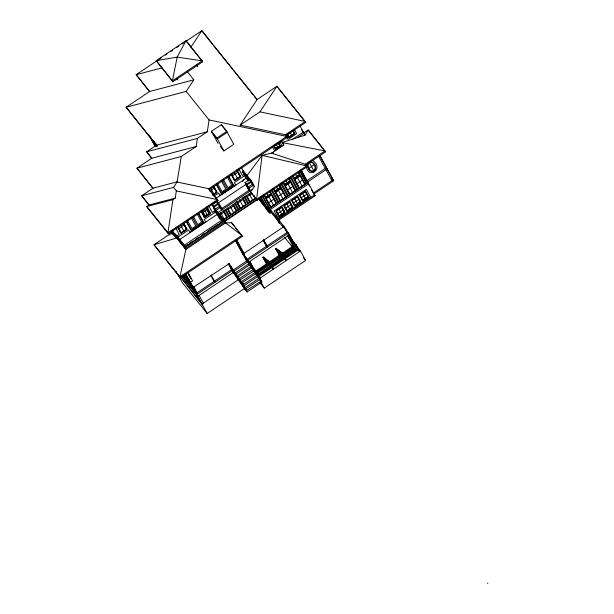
<?xml version="1.0" encoding="UTF-8"?>
<svg xmlns="http://www.w3.org/2000/svg" width="614" height="614" viewBox="0 0 614 614"><rect width="100%" height="100%" fill="white"/><g stroke="black" fill="none" stroke-linecap="round" stroke-linejoin="round"><path stroke-width="0.92" d="M173.501 187.377L176.333 190.9L175.243 198.107L172.933 199.65L167.921 232.844L168.428 233.765L217.993 200.563L208.722 188.728L177.07 182.005L173.501 187.377L141.688 195.774L149.041 205.222M177.07 182.005L181.291 156.486L196.165 146.516L197.386 138.396L207.302 131.757L209.09 119.93L186.165 91.394L126.108 107.258L157.061 146.078L156.033 144.083M307.806 163.608C306.977 178.897 323.662 168.082 310.899 161.528M307.046 166.816L305.196 164.222L271.526 153.147L283.791 144.927L282.064 142.548L305.104 135.164L308.167 129.961L325.527 151.858L305.703 165.143L307.046 166.816L257.066 200.302L250.497 191.829L254.434 186.625L251.349 180.984L243.259 170.915L242.438 171.467L246.122 178.229L248.363 181.023M190.847 47.255L201.845 30.7L257.128 99.506L240.12 125.126L285.449 134.75L287.298 137.352L209.228 189.649L217.993 200.563M186.165 91.394L193.863 79.805L187.408 71.784M240.12 125.126L259.945 111.84L276.952 86.221L305.772 122.386L285.947 135.671L287.298 137.352M242.407 181.759L243.973 179.664M246.882 175.765L262.124 155.342L273.383 152.717M313.907 170.93L309.149 162.188C305.856 165.151 309.51 172.626 313.907 170.93C316.947 168.029 314.053 161.582 309.87 161.881M185.336 276.945L184.507 277.497L185.175 276.661M187.953 281.312L187.876 281.696L184.323 274.658M156.739 60.916L136.162 74.701L149.563 91.678M158.32 59.857L161.49 57.739M165.442 55.083L167.023 54.024M170.984 51.376L172.565 50.317M176.517 47.662L178.897 46.073M182.059 43.955L184.43 42.366M186.019 41.299L201.845 30.7L212.452 44.2M193.863 79.805L149.647 91.486L126.108 107.258L157.054 145.779M172.918 81.723L202.658 61.799L202.159 60.878L185.973 40.739L156.232 60.671L172.918 81.723L156.232 60.671L177.185 57.087L202.159 60.878L172.419 80.802L177.185 57.087L185.973 40.739L202.658 61.799M156.117 144.183L157.1 145.917L155.334 143.676L154.843 144.006L155.273 143.561M156.501 144.451L155.05 145.418L150.461 137.006M196.165 146.516L151.811 158.235L136.945 168.198L152.917 188.375M257.128 99.506L276.952 86.221L277.459 87.142M218.039 143.43L211.439 131.327L221.355 124.68L226.75 131.396L233.781 144.298L223.872 150.937L220.272 146.462M223.872 150.937L216.834 138.035L226.75 131.396M177.484 181.729L153.009 188.191L141.688 195.774L149.11 205.007L175.243 198.107M149.11 205.007L146.8 206.557L147.299 207.478L168.428 233.765M290.806 132.079L292.149 131.173M209.551 191.192L214.248 188.045M232.322 175.934L237.795 172.273M292.863 139.086L303.4 132.025L301.643 129.846M303.922 132.808L308.167 129.961L325.527 151.858M297.667 137.544L304.068 133.253L302.311 131.074M212.567 195.045L216.596 192.343L213.472 186.61M212.759 195.022L216.742 192.351L213.273 185.988M213.304 194.968L217.179 192.374L213.979 186.51M213.895 196.25L218.676 193.049L220.012 195.505L235.707 184.991L234.371 182.535L244.694 175.612L248.632 180.508M216.105 198.33L246.122 178.229M218.024 202.873L218.661 202.873L218.246 203.15L221.992 209.881L216.957 201.446L211.999 204.769L215.614 210.594L220.157 207.547M246.912 186.05L245.047 182.627L249.177 179.856L242.438 171.467M172.388 230.219L175.374 235.692L185.904 249.438L176.717 238.002L171.352 233.09L154.007 244.717L180.386 277.843L242.346 236.329L231.631 222.705L225.553 222.867L185.904 249.438L179.879 276.922L180.386 277.843M217.049 202.643L217.463 202.367L216.957 201.446M245.961 183.271L245.546 183.548L246.444 184.668L246.114 184.054L245.7 184.33L249.215 190.777L250.082 191.061L245.047 182.627M178.82 228.561L184.292 224.893L186.533 229.268L181.161 232.867L178.037 227.126M203.073 212.314L207.125 209.597L209.082 213.442L205.13 216.082L202.252 210.802M218.553 202.735L245.815 184.469M249.445 191.061L245.922 184.607L251.349 180.984M213.35 206.442L218.308 203.127M213.849 207.363L218.584 203.764M175.374 235.692L176.203 235.139L185.19 246.329L187.562 244.733M221.946 220.756L216.88 214.593L214.202 209.681L215.03 209.128L212.045 203.656M214.938 209.359L219.482 206.319M248.401 186.948L252.945 183.901L251.594 182.228L253.06 184.914M176.786 236.213L179.265 234.556L175.75 228.101M214.785 210.756L212.314 212.413L208.791 205.966M249.069 188.176L253.613 185.129L252.262 183.456M215.46 211.983L204.308 219.459L205.644 221.915L189.949 232.43L188.613 229.974L177.454 237.441L176.203 235.139M221.731 208.568L248.992 190.309M221.539 209.32L222.176 209.328L221.769 209.604M249.215 190.777L249.629 190.501L248.563 188.544M217.793 212.697L252.062 189.734M179.672 239.521L216.88 214.593M218.745 214.363L251.003 192.75M219.344 215.353L224.041 212.206M228.17 209.435L233.543 205.843L236.344 210.986L230.979 214.585L227.372 207.969M237.672 203.073L243.044 199.473M247.173 196.71L251.87 193.563M184.162 245.347L222.989 219.336L223.826 220.871L184.998 246.882L174.952 233.88L184.998 246.882M223.005 220.027L226.988 217.356L223.488 210.932M223.557 219.973L255.931 198.284M189.941 243.144L193.111 241.026M195.482 239.429L198.652 237.311M201.814 235.193L204.193 233.596M207.355 231.478L217.648 224.578M219.236 223.519L223.189 220.871M184.814 247.442L224.471 220.871L215.03 209.128M224.21 221.217L256.667 199.466M224.455 221.677L256.921 199.934M308.742 168.428L314.314 164.69M268.541 202.766L273.898 199.174M278.027 196.411L283.399 192.811M287.544 190.033L292.909 186.433M297.038 183.67L302.502 180.009M267.366 206.066L267.911 206.135L267.366 206.066L271.104 212.797L271.426 212.582L262.347 196.058M306.67 180.923L326.502 167.645M309.479 186.073L307.345 182.158L327.17 168.873M267.957 209.451L308.021 182.604L300.99 170.109M269.861 209.85L308.688 183.832L307.345 182.158M258.248 198.406L269.96 213.135L271.204 212.306M277.804 213.542L283.169 209.95M285.648 208.284L291.021 204.692M293.5 203.027L298.864 199.435M301.344 197.769L306.716 194.17M184.829 276.024L187.331 279.731M184.384 277.267L185.205 276.714M275.463 216.32L276.1 216.32L275.463 216.32L279.216 223.066L279.631 222.79L275.878 216.044M277.82 219.482L314.667 194.799L313.324 193.118L333.149 179.833L319.449 155.104M313.823 194.039L333.648 180.762L319.687 155.15M278.326 220.403L315.174 195.72L301.213 170.116M188.582 280.913L189.196 280.498M279.408 222.514L279.216 223.066M190.248 282.463L192.566 280.905L188.022 272.57M193.218 287.137L193.855 287.145L197.37 293.607L196.964 293.883L193.218 287.137L196.964 293.883M210.756 275.356L211.393 275.356L210.756 275.356L214.516 282.118L214.931 281.841L211.17 275.072M228.331 263.629L228.968 263.636L243.297 284.351L242.883 284.627L228.331 263.629L231.846 270.083L232.483 270.083L231.846 270.083M242.783 253.943L243.42 253.95L257.75 274.658L257.335 274.934L243.006 254.211L243.42 253.935M263.229 240.243L263.866 240.251L267.389 246.698L266.975 246.974L263.229 240.243L263.866 240.251M283.676 226.551L284.313 226.551L283.676 226.551L287.421 233.282L287.836 233.005L284.09 226.274M193.748 287.014L228.608 264.012M243.313 253.805L263.345 240.389L266.975 246.974M263.759 240.112L283.791 226.689M193.441 287.421L193.855 287.145M228.753 264.281L229.168 264.005M243.205 254.587L243.62 254.303M229.183 264.626L232.407 270.114M246.698 260.52L243.789 254.825L246.736 260.536M244.671 256.099L249.123 263.682M230.895 266.76L234.648 273.667M245.347 257.066L249.768 264.941M231.693 267.911L235.446 274.819M246.145 258.218L249.898 265.125M197.056 293.607L196.718 292.993L231.624 269.607M246.49 259.645L286.976 232.522M232.491 269.062L236.244 275.97M196.741 293.599L197.148 293.323L193.625 286.868M266.752 246.698L267.159 246.421L263.644 239.967M246.529 260.674L246.943 260.397L246.306 260.397L235.561 240.496M244.948 288.166L207.156 313.485L196.772 294.444L288.473 233.005L282.663 225.768M247.741 260.52L251.494 267.42M233.289 270.214L237.042 277.121M232.921 271.181L229.337 264.519M247.503 261.671L243.789 254.825M256.222 270.997L259.737 277.444L259.553 278.004L259.968 277.728L256.445 271.273L255.808 271.273L261.856 282.056L246.981 292.018L232.967 271.872L247.833 261.909L249.184 263.583L235.093 273.023M234.087 271.365L237.841 278.272M248.54 261.671L252.293 268.571M233.297 272.486L197.777 296.286L181.767 276.354M248.171 262.523L289.478 234.847L286.408 231.025M233.85 272.516L228.968 263.636L228.554 263.913L232.069 270.36M248.302 262.823L243.198 253.666M234.886 272.516L238.669 279.132M249.338 262.823L253.121 269.439M249.929 263.16L249.514 263.444L250.151 263.444L254.687 272.025M289.171 236.874L289.808 236.874L289.171 236.874L292.916 243.604L293.323 243.328L289.585 236.597M235.692 273.667L239.437 280.567M235.768 274.251L249.852 264.811L250.75 265.931M236.49 274.819L240.235 281.719M262.93 257.312L263.345 257.036L269.999 262.508L269.584 262.792L262.93 257.312L266.668 264.043L263.322 257.895L263.736 257.619L266.56 259.714L270.152 266.177L266.683 259.806L266.269 260.083L269.746 266.453L266.146 259.991L263.322 257.895M276.123 249.315L278.948 251.418L282.547 257.88L279.071 251.502L279.485 251.226L282.962 257.604L279.362 251.134L276.538 249.038L276.123 249.315L279.477 255.462L275.732 248.731L276.147 248.455L281.803 252.768L282.801 253.935L282.386 254.211M263.153 257.588L263.567 257.312M275.732 248.731L276.369 248.731M250.696 266.269L246.79 259.476M237.111 275.932L251.203 266.491M237.411 276.147L241.709 283.845M243.098 283.983L242.683 284.259L243.098 283.983L246.613 290.43L246.199 290.714L237.004 277.681L251.87 267.719M238.086 277.121L241.839 284.021M252.538 267.42L256.445 274.22M238.884 278.272L242.637 285.172M253.336 268.571L257.089 275.479M266.146 259.991L266.56 259.714M278.948 251.418L279.362 251.134M238.347 279.362L253.221 269.4M238.171 279.854L202.021 304.068L197.102 295.441M239.698 279.408L243.466 286.04M254.15 269.715L258.555 277.597M239.805 280.068L254.05 270.774L249.468 262.999M268.587 261.618L269.001 261.341M275.962 249.008L281.389 253.045L281.803 252.768M240.481 280.575L244.234 287.475M254.933 270.874L258.686 277.781M266.269 260.083L268.755 261.925L269.17 261.648L270.068 262.769L269.653 263.045L272.977 269.009L273.391 268.732L269.776 262.232L269.362 262.508L269.899 262.462M281.389 253.045L282.455 254.465L282.87 254.188L281.972 253.075L281.557 253.352L279.071 251.502M266.445 263.759L266.86 263.483L263.345 257.036M279.255 255.186L279.662 254.902L276.147 248.455M255.892 270.966L292.31 246.567L293.231 247.711M295.464 244.702L296.101 244.71L295.464 244.702L299.202 251.433L299.617 251.157L295.879 244.426M256.038 271.549L256.445 271.273M282.294 254.158L282.701 253.881M255.24 272.309L241.125 281.826L245.032 288.626L242.077 282.87M255.731 272.025L260.881 281.304L246.613 290.43M256.644 271.549L293.062 247.15L294.413 248.831L293.814 247.734L256.606 272.662M241.041 282.87L236.613 275.003M255.493 273.176L250.151 263.444M241.041 283.499L255.908 273.537L256.805 274.658M256.529 273.176L260.282 280.084L257.174 274.435M256.56 273.783L294.567 248.317L287.828 235.953M242.875 284.021L245.984 289.67M296.217 250.021L295.319 248.9L257.358 274.842L257.55 274.289M243.167 284.65L257.258 275.21M258.064 274.949L296.071 249.484L296.969 250.604M258.816 275.532L296.823 250.067M243.06 286.408L257.926 276.438L258.824 277.559M257.888 276.63L253.459 268.755M272.754 268.732L273.391 268.732M244.403 288.081L259.277 278.119M285.779 260.428L286.193 260.152L282.578 253.651L282.164 253.927L285.556 260.152L286.193 260.152M259.154 278.695L300.461 251.026L291.88 240.335M245.078 289.309L259.945 279.347L261.073 280.744L260.881 281.304M245.861 290.092L246.275 289.816L241.931 283.561M260.313 280.398L260.727 280.122L246.598 259.776L246.183 260.052L260.39 280.537L260.804 280.26L246.674 259.914M259.799 282.524L264.289 288.112L305.595 260.443L300.461 251.026M188.544 280.851L189.404 280.36L188.283 278.956M176.717 238.002L154.007 244.717L179.879 276.922L241.839 235.408L225.553 222.867L224.471 220.871M161.958 67.893L136.162 74.701L149.647 91.486M207.302 131.757L156.555 145.157L146.646 151.796L151.742 158.435M197.386 138.396L146.646 151.796L151.811 158.235M181.291 156.486L136.945 168.198L153.009 188.191M172.933 199.65L146.8 206.557L167.921 232.844L217.486 199.642L176.333 190.9M487.386 583.239L487.892 583.3M282.064 142.548L325.029 150.937L305.196 164.222L305.703 165.143M259.945 111.84L305.273 121.465L285.449 134.75L285.947 135.671M209.09 119.93L286.792 136.431L208.722 188.728L209.228 189.649M312.833 160.653C324.906 168.681 307.13 180.708 306.202 165.097M279.485 251.226L281.972 253.075M266.683 259.806L269.17 261.648M291.412 245.631L293.891 247.48L295.917 249.998L295.319 248.9M278.641 88.616L305.772 122.386M213.641 45.682L232.66 69.351M233.85 70.833L249.906 90.811M251.095 92.292L252.876 94.51M254.066 95.991L257.036 99.691M314.276 194.6L315.174 195.72M197.002 65.836L197.685 66.68L196.795 65.046M177.185 79.129L177.86 79.966L176.962 78.323M211.439 131.327L216.834 138.035M211.945 132.248L217.341 138.956L227.249 132.317L221.355 124.68M245.446 173.931L251.855 181.905L246.674 184.944M242.937 172.388L249.115 180.079M251.94 183.517L254.434 186.625M249.084 180.677L244.027 174.384L242.376 175.497L238.854 169.042M272.777 213.472L273.944 214.923M275.686 217.087L278.587 220.71M283.123 227.249L270.928 212.076L267.75 206.243L283.929 226.382L287.114 232.215M287.836 233.005L287.421 233.282M260.612 201.346L267.351 209.735L260.651 197.447M265.992 208.791L268.947 212.459M293.323 243.328L293.722 242.63L288.473 233.005M299.617 251.157L299.202 251.433M292.916 243.604L292.072 243.743L297.46 250.451L259.461 275.916L254.066 269.201L254.902 270.728M250.497 191.829L257.066 200.302M303.347 257.642L305.595 260.443M293.814 247.734L294.712 248.854M284.505 237.204L292.909 247.665L292.31 246.567M294.121 249.322L291.558 245.984M279.662 254.902L276.538 249.038M268.755 261.925L269.653 263.045M266.86 263.483L263.736 257.619M234.54 226.612L231.631 222.705M235.738 228.109L236.943 229.605M238.14 231.094L242.346 236.329M214.202 209.681L222.59 220.119M218.691 217.74L219.873 219.206M243.651 253.137L244.326 253.981L236.413 239.475M154.782 143.891L156.562 146.101M243.29 254.672L235.339 240.488M258.095 275.594L259.2 276.968L256.015 271.135L249.952 263.583L253.889 270.874M260.505 280.375L261.856 282.056M232.967 271.872L237.004 277.681M214.931 281.841L214.516 282.118M171.613 231.363L185.397 248.517L225.054 221.946L213.779 207.87L225.553 222.867M171.045 231.041L176.418 237.725M188.59 274.972L189.112 275.625M189.91 277.106L191.054 278.533L188.352 273.575M188.406 279.186L189.995 281.565L188.759 282.394L182.949 275.164M184.307 274.727L187.117 278.226L187.093 278.971M184.054 274.711L185.743 276.807M186.226 277.582L184.231 275.694L187.6 279.892M183.993 274.934L187.638 279.523M184.284 275.471L187.423 279.454M191.714 285.779L192.842 287.175L185.566 273.829M182.673 275.11L189.258 283.315M192.558 287.82L196.718 292.993M182.013 276.07L196.772 294.444M181 277.428L200.924 302.456M207.156 313.485L182.212 282.44L177.523 273.844M180.762 277.444L202.466 304.882M331.875 178.513L333.648 180.762M232.146 269.469L240.841 281.995M232.222 269.607L240.918 282.133M242.008 283.699L246.352 289.954L245.938 290.238L231.731 269.746M318.451 155.987L325.259 168.474M325.927 169.702L331.905 180.669M299.878 125.578L305.104 135.164M294.367 129.431L296.646 133.614L287.974 139.424L285.694 135.241M293.231 130.452L294.904 133.522L288.71 137.674L287.037 134.604M291.642 135.287L290.138 132.524L287.452 134.328L288.956 137.091L294.329 133.491L292.924 130.659L294.474 133.499L288.895 137.237L287.122 133.99M301.228 170.938L302.134 172.603M303.04 174.269L303.945 175.926M304.859 177.592L305.764 179.257M311.613 189.987L313.324 193.118M299.97 170.945L306.785 183.433M299.762 171.083L306.578 183.571M305.427 184.346L300.399 175.128L294.114 179.342L299.141 188.552M281.719 141.12L283.791 144.927M298.803 172.419L300.062 174.729L293.868 178.881L292.187 175.804M298.266 172.212L299.624 174.706L294.052 178.436L292.694 175.949M298.389 172.703L299.478 174.698L294.106 178.29L293.024 176.295M279.815 141.765L282.095 145.948L274.658 150.929L272.378 146.746M278.679 142.786L280.352 145.856L275.394 149.179L273.721 146.101M305.373 191.714L308.051 196.633L302.687 200.225L300.008 195.313M297.429 177.538L302.119 186.142M295.702 174.499L296.792 176.494M278.15 142.586L279.915 145.833L275.579 148.742L273.806 145.487M276.2 144.443L277.705 147.207M302.694 193.517L305.373 198.429M291.09 176.893L297.897 189.381M290.268 177.446L297.076 189.941M288.887 178.022L290.56 181.092L284.366 185.244L283.108 182.941M295.833 190.77L290.813 181.552L284.612 185.704L289.631 194.907M288.764 178.582L290.123 181.069L284.551 184.806L283.192 182.32M288.887 179.065L289.977 181.061L284.612 184.66L283.522 182.665M297.529 196.971L300.208 201.891L294.835 205.483L292.157 200.571M286.208 180.861L287.291 182.857M287.836 183.855L292.571 192.535M294.843 198.775L297.521 203.687M281.588 183.256L288.403 195.751M280.752 183.824L287.559 196.311M289.678 202.229L292.356 207.148L286.991 210.748L284.313 205.828M279.792 185.159L281.043 187.462L274.849 191.614L273.176 188.544M286.324 197.14L281.296 187.922L275.103 192.075L280.13 201.292M279.255 184.952L280.613 187.439L275.034 191.177L273.675 188.69M279.378 185.436L280.468 187.431L275.095 191.031L274.005 189.035M286.991 204.032L289.678 208.944M276.691 187.239L277.781 189.235M278.365 190.309L283.054 198.913M272.079 189.634L278.886 202.121M281.834 207.494L284.512 212.406L279.14 216.005L276.461 211.086M271.25 190.186L278.058 202.674M270.306 191.514L271.557 193.824L265.363 197.969L263.69 194.899M276.822 203.503L271.795 194.293L265.616 198.429L270.636 207.647M269.769 191.307L271.127 193.801L265.547 197.531L264.189 195.045M269.891 191.791L270.981 193.794L265.609 197.386L264.519 195.39M279.147 209.29L281.826 214.202M267.205 193.594L268.295 195.59M268.871 196.672L273.56 205.268M288.803 234.011L293.039 241.786M287.152 235.116L293.891 247.48M275.939 216.427L279.47 222.897M275.717 216.151L279.355 222.759M262.592 195.989L269.4 208.476M261.142 196.956L269.96 213.135M260.643 197.033L268.195 210.886M260.612 197.47L267.059 209.297M260.466 197.539L265.824 207.371L263.913 204.992L259.899 197.616M250.005 179.303L251.233 181.56M259.722 197.639L264.028 205.521L259.822 198.007M259.776 198.261L262.454 203.173L259.208 198.337M259.269 198.89L260.651 201.323M258.77 198.368L260.106 200.816M241.624 167.914L244.487 173.171M254.181 195.851L255.493 198.261L249.913 201.998L246.414 195.574M254.142 196.05L255.347 198.253L249.975 201.852L246.367 195.237M247.312 184.952L250.489 190.785M246.813 185.336L248.209 187.892M245.777 183.832L246.859 185.827M237.526 170.738L240.719 176.602L234.525 180.754L231.324 174.89M236.812 170.208L240.289 176.579L234.709 180.316L231.133 173.747M236.62 170.116L240.143 176.571L234.771 180.171L231.255 173.716M249.054 193.441L252.661 200.057M234.325 172.634L237.457 178.367M246.076 195.728L249.729 202.436M244.825 196.541L248.493 203.265M244.004 197.094L247.665 203.825M242.768 197.938L246.429 204.654M242.492 198.199L245.991 204.631L240.419 208.361L236.912 201.937M242.238 198.007L245.846 204.623L240.481 208.215L236.874 201.607M228.807 176.471L233.719 185.482L221.332 193.786L216.42 184.776M228.554 176.786L233.289 185.459L221.516 193.349L216.358 183.885M227.142 176.771L231.708 185.152L227.886 187.715L223.319 179.334M239.552 199.803L243.159 206.419M236.574 202.09L240.235 208.806M269.584 262.792L272.977 269.009M235.323 202.904L238.992 209.635M222.245 179.94L227.403 189.404M234.502 203.464L238.163 210.188M221.255 180.716L225.822 189.097L221.999 191.66L217.886 184.116M233.266 204.308L236.927 211.016M232.99 204.569L236.49 210.993L230.918 214.731L227.41 208.299M230.058 206.166L233.665 212.782M227.073 208.453L230.734 215.169M225.822 209.274L229.49 215.998M225 209.827L228.669 216.55M223.765 210.671L227.426 217.379M223.243 210.732L226.85 217.348L224.164 219.152L220.556 212.536M210.786 188.406L213.91 194.139M218.438 202.597L222.176 209.328M255.808 271.273L256.69 272.885M249.821 261.418L253.643 268.418M249.599 261.403L253.643 268.817M260.443 281.051L264.289 288.112M218.392 204.324L221.577 210.157M236.827 240.634L243.19 252.308M207.002 206.818L210.656 213.518L204.462 217.671L201.262 211.807M206.749 207.133L210.226 213.503L204.646 217.233L201.177 210.871M206.289 208.062L209.228 213.449L205.068 216.228L202.129 210.84M206.197 208.161L209.082 213.442M204.224 209.481L207.102 214.762M243.321 284.259L246.836 290.714M241.409 281.903L246.981 292.018M232.622 269.247L236.92 276.937M228.738 263.352L233.051 271.365M198.744 213.396L203.656 222.406L191.269 230.71L186.357 221.7M198.491 213.71L203.226 222.383L191.453 230.273L186.725 221.6M197.079 213.695L201.645 222.076L197.823 224.64L193.256 216.251M155.956 144.252L156.946 146.025M155.419 143.584L156.869 146.193M154.053 141.32L156.332 145.526M153.446 140.591L155.802 144.866M153.446 140.867L155.265 144.198M153.362 140.76L155.181 144.098M148.857 134.988L155.242 146.7M192.182 216.865L197.34 226.328M191.192 217.632L195.759 226.021L191.936 228.577L187.37 220.196M183.916 223.435L187.117 229.298L180.915 233.45L177.722 227.579M183.494 223.435L186.679 229.275L181.099 233.013L177.63 226.643M183.409 223.534L186.533 229.268M180.723 225.33L183.847 231.064M171.352 233.09L171.859 234.011M169.073 233.404L169.978 235.07M199.105 295.395L203.349 303.178M196.603 292.855L193.425 287.014L189.381 281.979L192.896 288.434L192.274 288.849L184.369 274.343M185.689 273.667L193.072 287.206M186.011 276.968L186.303 277.505M183.67 275.456L184.714 277.359M176.256 271.526L176.655 272.248M262.124 155.342L256.568 199.381L306.547 165.895L262.124 155.342M278.265 143.062L274.136 145.825L275.64 148.596L279.769 145.825L278.265 143.062M271.611 194.73L266.046 198.452L270.82 207.21L276.384 203.487L271.611 194.73M281.112 188.368L275.54 192.098L280.314 200.855L285.886 197.117L281.112 188.368M290.629 181.99L285.049 185.727L289.823 194.484L295.403 190.747L290.629 181.99M300.215 175.566L294.551 179.365L299.325 188.114L304.989 184.323L300.215 175.566M271.549 194.876L266.192 198.46L270.881 207.064L276.239 203.48L271.549 194.876M281.051 188.513L275.686 192.105L280.375 200.709L285.74 197.109L281.051 188.513M290.568 182.135L285.195 185.735L289.885 194.339L295.257 190.739L290.568 182.135M300.154 175.711L294.697 179.372L299.386 187.968L304.843 184.315L300.154 175.711M306.355 189.381L274.136 210.963L278.157 218.338L310.377 196.756L306.355 189.381M282.079 206.903L275.878 211.055L278.894 216.588L285.088 212.436L282.079 206.903M289.923 201.645L283.729 205.797L286.746 211.331L292.939 207.179L289.923 201.645M297.775 196.388L291.573 200.54L294.59 206.074L300.791 201.922L297.775 196.388M305.618 191.131L299.425 195.283L302.441 200.809L308.635 196.664L305.618 191.131M281.895 207.34L276.315 211.078L279.078 216.151L284.658 212.413L281.895 207.34M289.739 202.083L284.167 205.82L286.93 210.894L292.502 207.156L289.739 202.083M297.59 196.825L292.011 200.563L294.774 205.636L300.353 201.899L297.59 196.825M305.434 191.568L299.862 195.306L302.625 200.371L308.197 196.641L305.434 191.568M295.672 244.564L289.601 237.012L292.786 242.852L298.849 250.405L295.672 244.564"/></g></svg>
